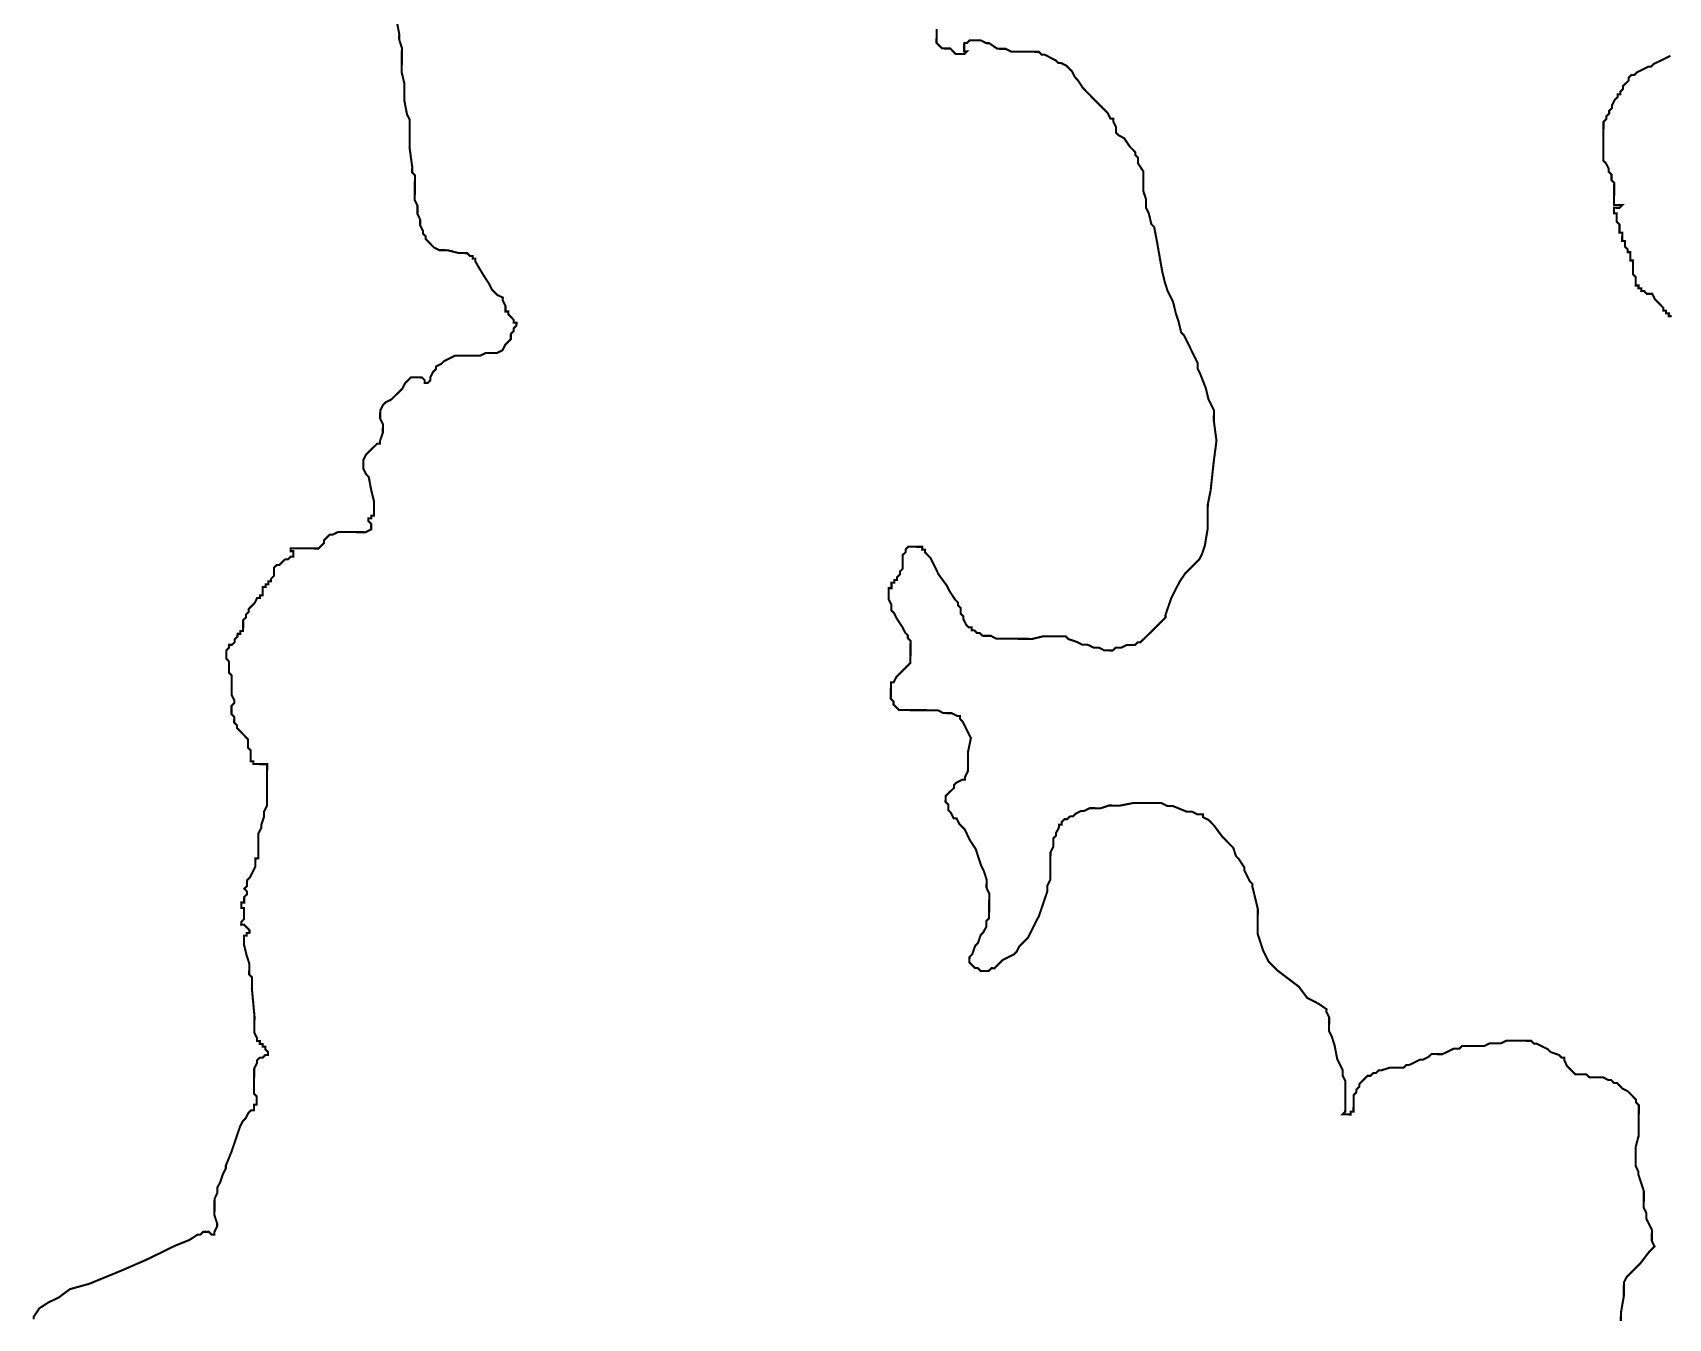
# Model space of a CAD drawing. Header units: metres. Extents: x 290190 to 339802, y 1811045 to 1991312.
# Drawn here: x 317851 to 320228, y 1875296 to 1877166 of the extents above; entities that cross this region are included whole.
import ezdxf

# ---------------------------------------------------------------- set-up
doc = ezdxf.new("R2010")
doc.units = ezdxf.units.M
doc.header["$MEASUREMENT"] = 0
doc.layers.add('HAZARDS LINE', color=1, linetype='Continuous')

msp = doc.modelspace()

# ---------------------------------------------------------------- linework, layer by layer
at = {"layer": 'HAZARDS LINE', "lineweight": 18}
for points in [[(317852.4, 1875294.6, 3.02, 3.02, 0), (317852.5, 1875298.6, 3.02, 3.02, 0), (317860.6, 1875310.7, 3.02, 3.02, 0), (317872.7, 1875318.6, 3.02, 3.02, 0), (317888.9, 1875326.6, 3.02, 3.02, 0), (317905.1, 1875338.6, 3.02, 3.02, 0), (317933.3, 1875346.4, 3.02, 3.02, 0), (317981.7, 1875366.3, 3.02, 3.02, 0), (318018.1, 1875382.2, 3.02, 3.02, 0), (318034.2, 1875390.1, 3.02, 3.02, 0), (318058.5, 1875402, 3.02, 3.02, 0), (318078.6, 1875410, 3.02, 3.02, 0), (318090.8, 1875417.9, 3.02, 3.02, 0), (318094.8, 1875417.9, 3.02, 3.02, 0), (318098.9, 1875421.9, 3.02, 3.02, 0), (318102.9, 1875421.9, 3.02, 3.02, 0), (318106.9, 1875421.9, 3.02, 3.02, 0), (318110.9, 1875417.8, 3.02, 3.02, 0), (318114.9, 1875417.8, 3.02, 3.02, 0), (318115, 1875421.8, 3.02, 3.02, 0), (318119, 1875429.8, 3.02, 3.02, 0), (318119.1, 1875433.9, 3.02, 3.02, 0), (318115.1, 1875446, 3.02, 3.02, 0), (318115.1, 1875450, 3.02, 3.02, 0), (318115.2, 1875454, 3.02, 3.02, 0), (318115.2, 1875458, 3.02, 3.02, 0), (318115.2, 1875462.1, 3.02, 3.02, 0), (318115.2, 1875466.1, 3.02, 3.02, 0), (318115.3, 1875470.1, 3.02, 3.02, 0), (318119.3, 1875478.2, 3.02, 3.02, 0), (318119.4, 1875486.2, 3.02, 3.02, 0), (318123.5, 1875494.2, 3.02, 3.02, 0), (318127.6, 1875506.3, 3.02, 3.02, 0), (318131.7, 1875514.3, 3.02, 3.02, 0), (318131.7, 1875518.3, 3.02, 3.02, 0), (318139.9, 1875538.4, 3.02, 3.02, 0), (318152.2, 1875574.6, 3.02, 3.02, 0), (318156.2, 1875582.6, 3.02, 3.02, 0), (318160.3, 1875586.6, 3.02, 3.02, 0), (318164.4, 1875594.7, 3.02, 3.02, 0), (318168.4, 1875598.7, 3.02, 3.02, 0), (318172.4, 1875598.6, 3.02, 3.02, 0), (318172.5, 1875602.7, 3.02, 3.02, 0), (318172.5, 1875606.7, 3.02, 3.02, 0), (318176.5, 1875606.7, 3.02, 3.02, 0), (318176.6, 1875610.7, 3.02, 3.02, 0), (318176.6, 1875614.7, 3.02, 3.02, 0), (318176.6, 1875618.7, 3.02, 3.02, 0), (318172.6, 1875622.8, 3.02, 3.02, 0), (318172.6, 1875626.8, 3.02, 3.02, 0), (318172.7, 1875630.8, 3.02, 3.02, 0), (318172.7, 1875638.9, 3.02, 3.02, 0), (318172.8, 1875646.9, 3.02, 3.02, 0), (318172.8, 1875659, 3.02, 3.02, 0), (318176.9, 1875667.1, 3.02, 3.02, 0), (318176.9, 1875671.1, 3.02, 3.02, 0), (318181, 1875675.1, 3.02, 3.02, 0), (318185, 1875675.1, 3.02, 3.02, 0), (318189.1, 1875679.1, 3.02, 3.02, 0), (318193.1, 1875679, 3.02, 3.02, 0), (318193.1, 1875683.1, 3.02, 3.02, 0), (318189.1, 1875687.1, 3.02, 3.02, 0), (318189.1, 1875691.1, 3.02, 3.02, 0), (318185.1, 1875691.2, 3.02, 3.02, 0), (318185.1, 1875695.2, 3.02, 3.02, 0), (318181.1, 1875695.2, 3.02, 3.02, 0), (318181.1, 1875699.2, 3.02, 3.02, 0), (318177.1, 1875699.3, 3.02, 3.02, 0), (318177.1, 1875703.3, 3.02, 3.02, 0), (318173.2, 1875711.4, 3.02, 3.02, 0), (318173.2, 1875723.5, 3.02, 3.02, 0), (318173.3, 1875731.5, 3.02, 3.02, 0), (318173.3, 1875735.5, 3.02, 3.02, 0), (318169.5, 1875775.8, 3.02, 3.02, 0), (318169.6, 1875783.9, 3.02, 3.02, 0), (318169.6, 1875791.9, 3.02, 3.02, 0), (318165.6, 1875796, 3.02, 3.02, 0), (318165.7, 1875812.1, 3.02, 3.02, 0), (318161.8, 1875824.2, 3.02, 3.02, 0), (318157.9, 1875840.3, 3.02, 3.02, 0), (318157.9, 1875844.4, 3.02, 3.02, 0), (318157.9, 1875848.4, 3.02, 3.02, 0), (318158, 1875852.4, 3.02, 3.02, 0), (318162, 1875852.4, 3.02, 3.02, 0), (318162, 1875856.4, 3.02, 3.02, 0), (318166, 1875856.4, 3.02, 3.02, 0), (318166.1, 1875860.4, 3.02, 3.02, 0), (318162.1, 1875864.5, 3.02, 3.02, 0), (318158.1, 1875868.5, 3.02, 3.02, 0), (318154, 1875868.6, 3.02, 3.02, 0), (318154.1, 1875872.6, 3.02, 3.02, 0), (318158.1, 1875876.6, 3.02, 3.02, 0), (318158.1, 1875880.6, 3.02, 3.02, 0), (318158.2, 1875884.6, 3.02, 3.02, 0), (318158.2, 1875888.7, 3.02, 3.02, 0), (318158.2, 1875892.7, 3.02, 3.02, 0), (318154.2, 1875892.7, 3.02, 3.02, 0), (318154.2, 1875896.7, 3.02, 3.02, 0), (318154.2, 1875900.8, 3.02, 3.02, 0), (318158.3, 1875900.7, 3.02, 3.02, 0), (318158.3, 1875908.8, 3.02, 3.02, 0), (318162.4, 1875912.8, 3.02, 3.02, 0), (318162.4, 1875916.8, 3.02, 3.02, 0), (318158.4, 1875920.9, 3.02, 3.02, 0), (318162.4, 1875924.9, 3.02, 3.02, 0), (318162.5, 1875928.9, 3.02, 3.02, 0), (318162.5, 1875932.9, 3.02, 3.02, 0), (318166.5, 1875936.9, 3.02, 3.02, 0), (318170.6, 1875945, 3.02, 3.02, 0), (318174.7, 1875953, 3.02, 3.02, 0), (318174.7, 1875957, 3.02, 3.02, 0), (318174.7, 1875961, 3.02, 3.02, 0), (318174.8, 1875965.1, 3.02, 3.02, 0), (318178.8, 1875965, 3.02, 3.02, 0), (318178.8, 1875969.1, 3.02, 3.02, 0), (318178.8, 1875973.1, 3.02, 3.02, 0), (318178.9, 1875977.1, 3.02, 3.02, 0), (318178.9, 1875981.1, 3.02, 3.02, 0), (318178.9, 1875985.2, 3.02, 3.02, 0), (318179, 1876001.3, 3.02, 3.02, 0), (318183.1, 1876009.3, 3.02, 3.02, 0), (318183.1, 1876013.3, 3.02, 3.02, 0), (318187.2, 1876025.4, 3.02, 3.02, 0), (318187.3, 1876033.4, 3.02, 3.02, 0), (318191.4, 1876041.5, 3.02, 3.02, 0), (318191.5, 1876069.7, 3.02, 3.02, 0), (318191.6, 1876077.7, 3.02, 3.02, 0), (318191.6, 1876085.8, 3.02, 3.02, 0), (318191.7, 1876093.8, 3.02, 3.02, 0), (318191.7, 1876097.8, 3.02, 3.02, 0), (318191.7, 1876101.9, 3.02, 3.02, 0), (318187.7, 1876101.9, 3.02, 3.02, 0), (318183.7, 1876101.9, 3.02, 3.02, 0), (318179.7, 1876102, 3.02, 3.02, 0), (318175.6, 1876102, 3.02, 3.02, 0), (318171.6, 1876102, 3.02, 3.02, 0), (318171.6, 1876106, 3.02, 3.02, 0), (318167.6, 1876106.1, 3.02, 3.02, 0), (318167.6, 1876110.1, 3.02, 3.02, 0), (318167.7, 1876114.1, 3.02, 3.02, 0), (318167.7, 1876118.1, 3.02, 3.02, 0), (318167.7, 1876122.2, 3.02, 3.02, 0), (318163.7, 1876126.2, 3.02, 3.02, 0), (318163.8, 1876134.3, 3.02, 3.02, 0), (318163.8, 1876138.3, 3.02, 3.02, 0), (318159.8, 1876142.3, 3.02, 3.02, 0), (318155.8, 1876146.4, 3.02, 3.02, 0), (318151.8, 1876150.5, 3.02, 3.02, 0), (318147.8, 1876154.5, 3.02, 3.02, 0), (318147.8, 1876158.5, 3.02, 3.02, 0), (318143.8, 1876162.6, 3.02, 3.02, 0), (318143.8, 1876166.6, 3.02, 3.02, 0), (318143.9, 1876170.6, 3.02, 3.02, 0), (318139.9, 1876174.7, 3.02, 3.02, 0), (318139.9, 1876178.7, 3.02, 3.02, 0), (318139.9, 1876182.7, 3.02, 3.02, 0), (318139.9, 1876186.8, 3.02, 3.02, 0), (318144, 1876190.8, 3.02, 3.02, 0), (318144, 1876194.8, 3.02, 3.02, 0), (318140, 1876202.9, 3.02, 3.02, 0), (318140.1, 1876206.9, 3.02, 3.02, 0), (318140.1, 1876210.9, 3.02, 3.02, 0), (318140.1, 1876215, 3.02, 3.02, 0), (318140.2, 1876223, 3.02, 3.02, 0), (318140.2, 1876227, 3.02, 3.02, 0), (318140.2, 1876231.1, 3.02, 3.02, 0), (318136.2, 1876235.1, 3.02, 3.02, 0), (318136.2, 1876239.1, 3.02, 3.02, 0), (318136.3, 1876243.2, 3.02, 3.02, 0), (318136.3, 1876247.2, 3.02, 3.02, 0), (318136.3, 1876251.2, 3.02, 3.02, 0), (318132.3, 1876255.3, 3.02, 3.02, 0), (318132.3, 1876259.3, 3.02, 3.02, 0), (318132.4, 1876263.3, 3.02, 3.02, 0), (318132.4, 1876267.4, 3.02, 3.02, 0), (318136.4, 1876271.4, 3.02, 3.02, 0), (318136.5, 1876275.4, 3.02, 3.02, 0), (318140.5, 1876275.4, 3.02, 3.02, 0), (318144.6, 1876279.4, 3.02, 3.02, 0), (318144.6, 1876283.4, 3.02, 3.02, 0), (318148.6, 1876287.4, 3.02, 3.02, 0), (318148.7, 1876291.4, 3.02, 3.02, 0), (318152.7, 1876291.4, 3.02, 3.02, 0), (318152.7, 1876295.4, 3.02, 3.02, 0), (318156.7, 1876295.4, 3.02, 3.02, 0), (318156.8, 1876299.4, 3.02, 3.02, 0), (318156.8, 1876303.4, 3.02, 3.02, 0), (318156.8, 1876307.5, 3.02, 3.02, 0), (318156.8, 1876311.5, 3.02, 3.02, 0), (318160.9, 1876315.5, 3.02, 3.02, 0), (318160.9, 1876319.5, 3.02, 3.02, 0), (318165, 1876323.5, 3.02, 3.02, 0), (318165, 1876327.6, 3.02, 3.02, 0), (318169, 1876331.6, 3.02, 3.02, 0), (318173.1, 1876335.6, 3.02, 3.02, 0), (318177.2, 1876343.6, 3.02, 3.02, 0), (318181.2, 1876343.6, 3.02, 3.02, 0), (318181.2, 1876347.6, 3.02, 3.02, 0), (318185.2, 1876347.6, 3.02, 3.02, 0), (318185.3, 1876351.6, 3.02, 3.02, 0), (318185.3, 1876355.6, 3.02, 3.02, 0), (318185.3, 1876359.6, 3.02, 3.02, 0), (318189.4, 1876359.6, 3.02, 3.02, 0), (318189.4, 1876363.6, 3.02, 3.02, 0), (318193.4, 1876363.6, 3.02, 3.02, 0), (318193.4, 1876367.6, 3.02, 3.02, 0), (318197.5, 1876367.6, 3.02, 3.02, 0), (318197.5, 1876371.6, 3.02, 3.02, 0), (318201.5, 1876375.6, 3.02, 3.02, 0), (318201.6, 1876379.7, 3.02, 3.02, 0), (318201.6, 1876383.7, 3.02, 3.02, 0), (318201.6, 1876387.7, 3.02, 3.02, 0), (318205.7, 1876391.7, 3.02, 3.02, 0), (318209.7, 1876391.7, 3.02, 3.02, 0), (318213.7, 1876395.7, 3.02, 3.02, 0), (318217.8, 1876399.7, 3.02, 3.02, 0), (318221.8, 1876399.7, 3.02, 3.02, 0), (318225.9, 1876403.7, 3.02, 3.02, 0), (318229.9, 1876403.7, 3.02, 3.02, 0), (318229.9, 1876407.7, 3.02, 3.02, 0), (318229.9, 1876411.7, 3.02, 3.02, 0), (318225.9, 1876411.7, 3.02, 3.02, 0), (318225.9, 1876415.8, 3.02, 3.02, 0), (318230, 1876415.7, 3.02, 3.02, 0), (318234, 1876415.7, 3.02, 3.02, 0), (318246.1, 1876415.6, 3.02, 3.02, 0), (318258.2, 1876415.6, 3.02, 3.02, 0), (318266.2, 1876415.5, 3.02, 3.02, 0), (318270.3, 1876419.5, 3.02, 3.02, 0), (318274.3, 1876423.5, 3.02, 3.02, 0), (318274.3, 1876427.5, 3.02, 3.02, 0), (318278.4, 1876431.5, 3.02, 3.02, 0), (318282.4, 1876435.5, 3.02, 3.02, 0), (318286.5, 1876435.5, 3.02, 3.02, 0), (318294.5, 1876439.5, 3.02, 3.02, 0), (318310.6, 1876439.4, 3.02, 3.02, 0), (318326.8, 1876439.3, 3.02, 3.02, 0), (318334.8, 1876439.2, 3.02, 3.02, 0), (318342.9, 1876443.2, 3.02, 3.02, 0), (318342.9, 1876447.2, 3.02, 3.02, 0), (318342.9, 1876451.3, 3.02, 3.02, 0), (318338.9, 1876455.3, 3.02, 3.02, 0), (318339, 1876459.3, 3.02, 3.02, 0), (318343, 1876459.3, 3.02, 3.02, 0), (318343, 1876463.3, 3.02, 3.02, 0), (318347, 1876463.3, 3.02, 3.02, 0), (318347.1, 1876467.3, 3.02, 3.02, 0), (318347.1, 1876471.4, 3.02, 3.02, 0), (318347.2, 1876483.5, 3.02, 3.02, 0), (318343.2, 1876499.6, 3.02, 3.02, 0), (318339.3, 1876519.7, 3.02, 3.02, 0), (318335.3, 1876523.8, 3.02, 3.02, 0), (318331.4, 1876531.9, 3.02, 3.02, 0), (318331.4, 1876535.9, 3.02, 3.02, 0), (318331.4, 1876544, 3.02, 3.02, 0), (318335.5, 1876552, 3.02, 3.02, 0), (318343.6, 1876560, 3.02, 3.02, 0), (318351.7, 1876568, 3.02, 3.02, 0), (318355.7, 1876568, 3.02, 3.02, 0), (318355.8, 1876572, 3.02, 3.02, 0), (318359.9, 1876584, 3.02, 3.02, 0), (318359.9, 1876588.1, 3.02, 3.02, 0), (318360, 1876596.1, 3.02, 3.02, 0), (318356, 1876604.2, 3.02, 3.02, 0), (318356, 1876608.2, 3.02, 3.02, 0), (318356.1, 1876616.3, 3.02, 3.02, 0), (318360.1, 1876624.3, 3.02, 3.02, 0), (318364.2, 1876628.3, 3.02, 3.02, 0), (318372.3, 1876632.3, 3.02, 3.02, 0), (318380.4, 1876640.3, 3.02, 3.02, 0), (318388.5, 1876648.3, 3.02, 3.02, 0), (318392.5, 1876656.3, 3.02, 3.02, 0), (318396.6, 1876660.3, 3.02, 3.02, 0), (318400.7, 1876664.3, 3.02, 3.02, 0), (318408.7, 1876664.3, 3.02, 3.02, 0), (318416.8, 1876664.2, 3.02, 3.02, 0), (318420.8, 1876660.2, 3.02, 3.02, 0), (318420.7, 1876656.1, 3.02, 3.02, 0), (318424.8, 1876656.1, 3.02, 3.02, 0), (318428.8, 1876660.1, 3.02, 3.02, 0), (318428.8, 1876664.1, 3.02, 3.02, 0), (318432.9, 1876672.2, 3.02, 3.02, 0), (318437, 1876676.2, 3.02, 3.02, 0), (318437, 1876680.2, 3.02, 3.02, 0), (318445.1, 1876684.2, 3.02, 3.02, 0), (318449.1, 1876688.2, 3.02, 3.02, 0), (318457.2, 1876692.2, 3.02, 3.02, 0), (318465.3, 1876696.1, 3.02, 3.02, 0), (318477.4, 1876696.1, 3.02, 3.02, 0), (318485.4, 1876696, 3.02, 3.02, 0), (318489.4, 1876696, 3.02, 3.02, 0), (318493.5, 1876696, 3.02, 3.02, 0), (318497.5, 1876695.9, 3.02, 3.02, 0), (318501.5, 1876695.9, 3.02, 3.02, 0), (318509.6, 1876699.9, 3.02, 3.02, 0), (318513.6, 1876699.9, 3.02, 3.02, 0), (318521.7, 1876699.8, 3.02, 3.02, 0), (318525.7, 1876699.8, 3.02, 3.02, 0), (318533.8, 1876703.8, 3.02, 3.02, 0), (318537.8, 1876711.8, 3.02, 3.02, 0), (318545.9, 1876719.8, 3.02, 3.02, 0), (318546, 1876727.8, 3.02, 3.02, 0), (318550.1, 1876731.8, 3.02, 3.02, 0), (318550.1, 1876735.9, 3.02, 3.02, 0), (318554.1, 1876739.9, 3.02, 3.02, 0), (318554.2, 1876743.9, 3.02, 3.02, 0), (318550.1, 1876743.9, 3.02, 3.02, 0), (318550.2, 1876747.9, 3.02, 3.02, 0), (318546.2, 1876752, 3.02, 3.02, 0), (318542.2, 1876756.1, 3.02, 3.02, 0), (318542.2, 1876760.1, 3.02, 3.02, 0), (318538.2, 1876760.1, 3.02, 3.02, 0), (318538.2, 1876768.2, 3.02, 3.02, 0), (318534.2, 1876776.2, 3.02, 3.02, 0), (318534.3, 1876780.3, 3.02, 3.02, 0), (318526.2, 1876784.3, 3.02, 3.02, 0), (318518.2, 1876792.4, 3.02, 3.02, 0), (318514.3, 1876800.5, 3.02, 3.02, 0), (318506.3, 1876812.7, 3.02, 3.02, 0), (318494.3, 1876832.9, 3.02, 3.02, 0), (318494.3, 1876836.9, 3.02, 3.02, 0), (318490.3, 1876836.9, 3.02, 3.02, 0), (318490.3, 1876840.9, 3.02, 3.02, 0), (318486.3, 1876841, 3.02, 3.02, 0), (318482.3, 1876845, 3.02, 3.02, 0), (318470.2, 1876845.1, 3.02, 3.02, 0), (318454.2, 1876849.2, 3.02, 3.02, 0), (318450.1, 1876849.3, 3.02, 3.02, 0), (318446.1, 1876849.3, 3.02, 3.02, 0), (318442.1, 1876849.3, 3.02, 3.02, 0), (318434.1, 1876853.4, 3.02, 3.02, 0), (318430.1, 1876857.4, 3.02, 3.02, 0), (318426.1, 1876861.5, 3.02, 3.02, 0), (318422.1, 1876865.5, 3.02, 3.02, 0), (318422.1, 1876869.6, 3.02, 3.02, 0), (318418.1, 1876873.6, 3.02, 3.02, 0), (318418.1, 1876877.6, 3.02, 3.02, 0), (318414.1, 1876885.7, 3.02, 3.02, 0), (318414.2, 1876893.8, 3.02, 3.02, 0), (318410.2, 1876901.9, 3.02, 3.02, 0), (318410.3, 1876909.9, 3.02, 3.02, 0), (318410.3, 1876913.9, 3.02, 3.02, 0), (318406.3, 1876922, 3.02, 3.02, 0), (318406.5, 1876958.3, 3.02, 3.02, 0), (318402.5, 1876962.3, 3.02, 3.02, 0), (318402.6, 1876970.4, 3.02, 3.02, 0), (318398.7, 1876998.6, 3.02, 3.02, 0), (318398.8, 1877006.6, 3.02, 3.02, 0), (318398.8, 1877014.7, 3.02, 3.02, 0), (318398.9, 1877018.7, 3.02, 3.02, 0), (318398.9, 1877030.8, 3.02, 3.02, 0), (318399, 1877034.8, 3.02, 3.02, 0), (318399, 1877038.8, 3.02, 3.02, 0), (318395, 1877046.9, 3.02, 3.02, 0), (318391.1, 1877067.1, 3.02, 3.02, 0), (318391.2, 1877075.1, 3.02, 3.02, 0), (318391.3, 1877091.2, 3.02, 3.02, 0), (318387.4, 1877107.4, 3.02, 3.02, 0), (318387.4, 1877111.4, 3.02, 3.02, 0), (318387.5, 1877127.5, 3.02, 3.02, 0), (318387.5, 1877135.6, 3.02, 3.02, 0), (318387.6, 1877143.6, 3.02, 3.02, 0), (318383.6, 1877155.7, 3.02, 3.02, 0), (318383.7, 1877163.8, 3.02, 3.02, 0), (318379.8, 1877183.9, 3.02, 3.02, 0)], [(319164.8, 1877170.9, 3.02, 3.02, 0), (319164.8, 1877166.9, 3.02, 3.02, 0), (319164.8, 1877162.9, 3.02, 3.02, 0), (319164.8, 1877158.8, 3.02, 3.02, 0), (319164.7, 1877154.8, 3.02, 3.02, 0), (319164.7, 1877150.8, 3.02, 3.02, 0), (319168.7, 1877146.7, 3.02, 3.02, 0), (319172.7, 1877142.7, 3.02, 3.02, 0), (319176.7, 1877142.6, 3.02, 3.02, 0), (319180.8, 1877142.6, 3.02, 3.02, 0), (319184.8, 1877142.6, 3.02, 3.02, 0), (319188.8, 1877138.5, 3.02, 3.02, 0), (319192.8, 1877134.5, 3.02, 3.02, 0), (319196.8, 1877134.5, 3.02, 3.02, 0), (319200.8, 1877134.4, 3.02, 3.02, 0), (319204.9, 1877134.4, 3.02, 3.02, 0), (319208.9, 1877138.4, 3.02, 3.02, 0), (319204.9, 1877138.4, 3.02, 3.02, 0), (319204.9, 1877142.5, 3.02, 3.02, 0), (319204.9, 1877146.5, 3.02, 3.02, 0), (319205, 1877150.5, 3.02, 3.02, 0), (319209, 1877150.5, 3.02, 3.02, 0), (319213, 1877154.5, 3.02, 3.02, 0), (319217.1, 1877154.5, 3.02, 3.02, 0), (319221.1, 1877154.4, 3.02, 3.02, 0), (319225.1, 1877154.4, 3.02, 3.02, 0), (319229.2, 1877154.4, 3.02, 3.02, 0), (319237.2, 1877150.3, 3.02, 3.02, 0), (319241.2, 1877150.3, 3.02, 3.02, 0), (319253.2, 1877142.2, 3.02, 3.02, 0), (319257.3, 1877142.1, 3.02, 3.02, 0), (319261.3, 1877142.1, 3.02, 3.02, 0), (319265.3, 1877142.1, 3.02, 3.02, 0), (319273.3, 1877138, 3.02, 3.02, 0), (319281.4, 1877138, 3.02, 3.02, 0), (319285.4, 1877137.9, 3.02, 3.02, 0), (319297.5, 1877137.9, 3.02, 3.02, 0), (319301.5, 1877137.8, 3.02, 3.02, 0), (319305.5, 1877137.8, 3.02, 3.02, 0), (319313.6, 1877137.7, 3.02, 3.02, 0), (319317.6, 1877133.7, 3.02, 3.02, 0), (319321.6, 1877133.7, 3.02, 3.02, 0), (319329.7, 1877129.6, 3.02, 3.02, 0), (319337.7, 1877125.5, 3.02, 3.02, 0), (319341.7, 1877121.5, 3.02, 3.02, 0), (319345.7, 1877121.4, 3.02, 3.02, 0), (319353.7, 1877117.4, 3.02, 3.02, 0), (319361.7, 1877109.3, 3.02, 3.02, 0), (319365.7, 1877101.2, 3.02, 3.02, 0), (319369.7, 1877097.1, 3.02, 3.02, 0), (319377.7, 1877085, 3.02, 3.02, 0), (319381.7, 1877080.9, 3.02, 3.02, 0), (319389.7, 1877072.8, 3.02, 3.02, 0), (319401.7, 1877060.7, 3.02, 3.02, 0), (319409.7, 1877052.6, 3.02, 3.02, 0), (319413.7, 1877048.5, 3.02, 3.02, 0), (319417.7, 1877040.4, 3.02, 3.02, 0), (319421.7, 1877040.4, 3.02, 3.02, 0), (319421.7, 1877036.4, 3.02, 3.02, 0), (319425.6, 1877028.3, 3.02, 3.02, 0), (319425.6, 1877024.3, 3.02, 3.02, 0), (319425.6, 1877020.3, 3.02, 3.02, 0), (319429.6, 1877016.2, 3.02, 3.02, 0), (319437.6, 1877012.1, 3.02, 3.02, 0), (319445.6, 1877000, 3.02, 3.02, 0), (319453.6, 1876991.9, 3.02, 3.02, 0), (319453.6, 1876987.9, 3.02, 3.02, 0), (319457.6, 1876983.8, 3.02, 3.02, 0), (319457.5, 1876975.8, 3.02, 3.02, 0), (319465.5, 1876963.6, 3.02, 3.02, 0), (319465.5, 1876959.6, 3.02, 3.02, 0), (319465.4, 1876955.6, 3.02, 3.02, 0), (319465.4, 1876947.5, 3.02, 3.02, 0), (319465.3, 1876935.4, 3.02, 3.02, 0), (319469.3, 1876923.3, 3.02, 3.02, 0), (319469.2, 1876915.3, 3.02, 3.02, 0), (319469.2, 1876911.3, 3.02, 3.02, 0), (319473.2, 1876903.2, 3.02, 3.02, 0), (319477.1, 1876887, 3.02, 3.02, 0), (319481.1, 1876883, 3.02, 3.02, 0), (319485, 1876862.8, 3.02, 3.02, 0), (319492.8, 1876818.5, 3.02, 3.02, 0), (319496.7, 1876802.4, 3.02, 3.02, 0), (319500.6, 1876790.2, 3.02, 3.02, 0), (319508.6, 1876774.1, 3.02, 3.02, 0), (319512.5, 1876758, 3.02, 3.02, 0), (319516.5, 1876745.8, 3.02, 3.02, 0), (319520.4, 1876729.7, 3.02, 3.02, 0), (319524.4, 1876725.7, 3.02, 3.02, 0), (319528.4, 1876717.6, 3.02, 3.02, 0), (319544.3, 1876685.3, 3.02, 3.02, 0), (319544.2, 1876677.2, 3.02, 3.02, 0), (319548.2, 1876669.1, 3.02, 3.02, 0), (319556.1, 1876648.9, 3.02, 3.02, 0), (319560, 1876632.8, 3.02, 3.02, 0), (319564, 1876624.7, 3.02, 3.02, 0), (319568, 1876616.7, 3.02, 3.02, 0), (319567.9, 1876608.6, 3.02, 3.02, 0), (319567.9, 1876604.6, 3.02, 3.02, 0), (319567.9, 1876600.6, 3.02, 3.02, 0), (319571.7, 1876572.3, 3.02, 3.02, 0), (319567.5, 1876540.1, 3.02, 3.02, 0), (319563.2, 1876499.9, 3.02, 3.02, 0), (319559.1, 1876479.8, 3.02, 3.02, 0), (319558.8, 1876443.6, 3.02, 3.02, 0), (319554.7, 1876419.4, 3.02, 3.02, 0), (319550.6, 1876407.4, 3.02, 3.02, 0), (319546.5, 1876399.3, 3.02, 3.02, 0), (319542.4, 1876395.3, 3.02, 3.02, 0), (319534.3, 1876387.3, 3.02, 3.02, 0), (319526.2, 1876379.3, 3.02, 3.02, 0), (319518.1, 1876367.3, 3.02, 3.02, 0), (319505.9, 1876343.2, 3.02, 3.02, 0), (319497.6, 1876319.1, 3.02, 3.02, 0), (319497.6, 1876315.1, 3.02, 3.02, 0), (319489.5, 1876307.1, 3.02, 3.02, 0), (319485.5, 1876303.1, 3.02, 3.02, 0), (319481.4, 1876299.1, 3.02, 3.02, 0), (319477.4, 1876295.1, 3.02, 3.02, 0), (319473.3, 1876291.1, 3.02, 3.02, 0), (319469.3, 1876287.1, 3.02, 3.02, 0), (319465.2, 1876283.1, 3.02, 3.02, 0), (319461.2, 1876279.1, 3.02, 3.02, 0), (319457.1, 1876279.1, 3.02, 3.02, 0), (319453.1, 1876275.1, 3.02, 3.02, 0), (319441, 1876275.2, 3.02, 3.02, 0), (319432.9, 1876271.2, 3.02, 3.02, 0), (319424.9, 1876271.2, 3.02, 3.02, 0), (319420.8, 1876267.2, 3.02, 3.02, 0), (319412.8, 1876267.3, 3.02, 3.02, 0), (319408.7, 1876267.3, 3.02, 3.02, 0), (319400.7, 1876271.4, 3.02, 3.02, 0), (319396.7, 1876271.4, 3.02, 3.02, 0), (319392.7, 1876271.5, 3.02, 3.02, 0), (319384.6, 1876275.5, 3.02, 3.02, 0), (319376.6, 1876275.6, 3.02, 3.02, 0), (319368.6, 1876279.7, 3.02, 3.02, 0), (319356.5, 1876283.8, 3.02, 3.02, 0), (319352.5, 1876287.8, 3.02, 3.02, 0), (319348.5, 1876287.8, 3.02, 3.02, 0), (319344.5, 1876287.9, 3.02, 3.02, 0), (319340.4, 1876287.9, 3.02, 3.02, 0), (319336.4, 1876287.9, 3.02, 3.02, 0), (319332.4, 1876287.9, 3.02, 3.02, 0), (319320.3, 1876288, 3.02, 3.02, 0), (319304.2, 1876284.1, 3.02, 3.02, 0), (319300.1, 1876284.1, 3.02, 3.02, 0), (319292.1, 1876284.2, 3.02, 3.02, 0), (319288.1, 1876284.2, 3.02, 3.02, 0), (319272, 1876284.3, 3.02, 3.02, 0), (319259.9, 1876284.4, 3.02, 3.02, 0), (319251.8, 1876284.4, 3.02, 3.02, 0), (319243.8, 1876288.5, 3.02, 3.02, 0), (319231.7, 1876288.6, 3.02, 3.02, 0), (319227.7, 1876292.6, 3.02, 3.02, 0), (319223.7, 1876292.7, 3.02, 3.02, 0), (319219.7, 1876296.7, 3.02, 3.02, 0), (319215.7, 1876296.7, 3.02, 3.02, 0), (319215.7, 1876300.8, 3.02, 3.02, 0), (319211.7, 1876300.8, 3.02, 3.02, 0), (319207.7, 1876304.8, 3.02, 3.02, 0), (319203.7, 1876312.9, 3.02, 3.02, 0), (319203.7, 1876316.9, 3.02, 3.02, 0), (319199.7, 1876321, 3.02, 3.02, 0), (319199.8, 1876329.1, 3.02, 3.02, 0), (319195.8, 1876333.1, 3.02, 3.02, 0), (319195.8, 1876337.1, 3.02, 3.02, 0), (319191.8, 1876341.2, 3.02, 3.02, 0), (319183.8, 1876353.3, 3.02, 3.02, 0), (319179.8, 1876361.4, 3.02, 3.02, 0), (319167.9, 1876377.6, 3.02, 3.02, 0), (319163.9, 1876385.7, 3.02, 3.02, 0), (319159.9, 1876393.7, 3.02, 3.02, 0), (319155.9, 1876401.8, 3.02, 3.02, 0), (319147.9, 1876409.9, 3.02, 3.02, 0), (319148, 1876413.9, 3.02, 3.02, 0), (319143.9, 1876414, 3.02, 3.02, 0), (319144, 1876418, 3.02, 3.02, 0), (319139.9, 1876418, 3.02, 3.02, 0), (319135.9, 1876418, 3.02, 3.02, 0), (319131.9, 1876418.1, 3.02, 3.02, 0), (319127.9, 1876418.1, 3.02, 3.02, 0), (319123.8, 1876418.1, 3.02, 3.02, 0), (319119.8, 1876414.1, 3.02, 3.02, 0), (319119.8, 1876410.1, 3.02, 3.02, 0), (319115.7, 1876406.1, 3.02, 3.02, 0), (319115.7, 1876402.1, 3.02, 3.02, 0), (319115.6, 1876390, 3.02, 3.02, 0), (319115.6, 1876386, 3.02, 3.02, 0), (319111.5, 1876382, 3.02, 3.02, 0), (319111.5, 1876377.9, 3.02, 3.02, 0), (319107.4, 1876373.9, 3.02, 3.02, 0), (319107.4, 1876369.9, 3.02, 3.02, 0), (319103.4, 1876369.9, 3.02, 3.02, 0), (319103.4, 1876365.9, 3.02, 3.02, 0), (319099.3, 1876365.9, 3.02, 3.02, 0), (319099.3, 1876361.9, 3.02, 3.02, 0), (319099.3, 1876357.9, 3.02, 3.02, 0), (319095.3, 1876357.9, 3.02, 3.02, 0), (319095.2, 1876353.9, 3.02, 3.02, 0), (319095.2, 1876349.8, 3.02, 3.02, 0), (319095.2, 1876345.8, 3.02, 3.02, 0), (319095.2, 1876341.8, 3.02, 3.02, 0), (319099.1, 1876333.7, 3.02, 3.02, 0), (319099.1, 1876329.7, 3.02, 3.02, 0), (319099.1, 1876325.7, 3.02, 3.02, 0), (319103.1, 1876321.6, 3.02, 3.02, 0), (319107.1, 1876313.5, 3.02, 3.02, 0), (319115, 1876301.4, 3.02, 3.02, 0), (319119, 1876293.3, 3.02, 3.02, 0), (319123, 1876289.3, 3.02, 3.02, 0), (319123, 1876285.2, 3.02, 3.02, 0), (319127, 1876281.2, 3.02, 3.02, 0), (319126.9, 1876269.1, 3.02, 3.02, 0), (319126.9, 1876265.1, 3.02, 3.02, 0), (319126.9, 1876261.1, 3.02, 3.02, 0), (319126.8, 1876257, 3.02, 3.02, 0), (319126.8, 1876253, 3.02, 3.02, 0), (319126.8, 1876249, 3.02, 3.02, 0), (319122.7, 1876245, 3.02, 3.02, 0), (319118.7, 1876241, 3.02, 3.02, 0), (319110.6, 1876233, 3.02, 3.02, 0), (319106.5, 1876229, 3.02, 3.02, 0), (319102.4, 1876220.9, 3.02, 3.02, 0), (319098.4, 1876221, 3.02, 3.02, 0), (319098.4, 1876216.9, 3.02, 3.02, 0), (319098.4, 1876212.9, 3.02, 3.02, 0), (319098.3, 1876208.9, 3.02, 3.02, 0), (319098.3, 1876200.8, 3.02, 3.02, 0), (319098.3, 1876196.8, 3.02, 3.02, 0), (319102.3, 1876192.8, 3.02, 3.02, 0), (319102.2, 1876188.7, 3.02, 3.02, 0), (319106.2, 1876184.7, 3.02, 3.02, 0), (319110.2, 1876180.6, 3.02, 3.02, 0), (319114.3, 1876180.6, 3.02, 3.02, 0), (319118.3, 1876180.6, 3.02, 3.02, 0), (319126.3, 1876180.5, 3.02, 3.02, 0), (319138.4, 1876180.4, 3.02, 3.02, 0), (319150.5, 1876180.4, 3.02, 3.02, 0), (319158.6, 1876180.3, 3.02, 3.02, 0), (319166.6, 1876180.3, 3.02, 3.02, 0), (319174.6, 1876176.2, 3.02, 3.02, 0), (319182.7, 1876176.1, 3.02, 3.02, 0), (319186.7, 1876176.1, 3.02, 3.02, 0), (319194.7, 1876172, 3.02, 3.02, 0), (319198.8, 1876172, 3.02, 3.02, 0), (319198.7, 1876168, 3.02, 3.02, 0), (319202.7, 1876163.9, 3.02, 3.02, 0), (319206.7, 1876155.8, 3.02, 3.02, 0), (319214.7, 1876139.7, 3.02, 3.02, 0), (319210.5, 1876119.6, 3.02, 3.02, 0), (319210.3, 1876091.4, 3.02, 3.02, 0), (319206.3, 1876083.4, 3.02, 3.02, 0), (319206.2, 1876079.3, 3.02, 3.02, 0), (319202.2, 1876079.4, 3.02, 3.02, 0), (319194.1, 1876075.4, 3.02, 3.02, 0), (319190.1, 1876071.4, 3.02, 3.02, 0), (319190.1, 1876067.4, 3.02, 3.02, 0), (319186, 1876063.4, 3.02, 3.02, 0), (319181.9, 1876059.4, 3.02, 3.02, 0), (319177.9, 1876055.4, 3.02, 3.02, 0), (319177.9, 1876051.3, 3.02, 3.02, 0), (319177.8, 1876047.3, 3.02, 3.02, 0), (319181.8, 1876043.3, 3.02, 3.02, 0), (319181.8, 1876039.2, 3.02, 3.02, 0), (319181.8, 1876035.2, 3.02, 3.02, 0), (319185.8, 1876031.1, 3.02, 3.02, 0), (319189.8, 1876023.1, 3.02, 3.02, 0), (319193.8, 1876023, 3.02, 3.02, 0), (319197.8, 1876015, 3.02, 3.02, 0), (319205.8, 1876006.9, 3.02, 3.02, 0), (319209.7, 1875998.8, 3.02, 3.02, 0), (319213.7, 1875990.7, 3.02, 3.02, 0), (319221.7, 1875978.6, 3.02, 3.02, 0), (319225.6, 1875966.5, 3.02, 3.02, 0), (319229.6, 1875954.4, 3.02, 3.02, 0), (319233.6, 1875946.3, 3.02, 3.02, 0), (319237.5, 1875934.2, 3.02, 3.02, 0), (319237.4, 1875922.1, 3.02, 3.02, 0), (319241.4, 1875914, 3.02, 3.02, 0), (319241.3, 1875901.9, 3.02, 3.02, 0), (319241.3, 1875893.9, 3.02, 3.02, 0), (319241.2, 1875885.8, 3.02, 3.02, 0), (319241.2, 1875877.8, 3.02, 3.02, 0), (319237.1, 1875873.8, 3.02, 3.02, 0), (319237.1, 1875865.7, 3.02, 3.02, 0), (319233, 1875857.7, 3.02, 3.02, 0), (319229, 1875853.7, 3.02, 3.02, 0), (319224.9, 1875841.6, 3.02, 3.02, 0), (319220.8, 1875837.6, 3.02, 3.02, 0), (319216.7, 1875825.6, 3.02, 3.02, 0), (319212.7, 1875821.6, 3.02, 3.02, 0), (319212.6, 1875817.5, 3.02, 3.02, 0), (319212.6, 1875813.5, 3.02, 3.02, 0), (319216.6, 1875809.5, 3.02, 3.02, 0), (319220.6, 1875805.4, 3.02, 3.02, 0), (319224.6, 1875805.4, 3.02, 3.02, 0), (319228.6, 1875801.3, 3.02, 3.02, 0), (319232.7, 1875801.3, 3.02, 3.02, 0), (319236.7, 1875801.3, 3.02, 3.02, 0), (319240.7, 1875801.3, 3.02, 3.02, 0), (319244.8, 1875805.3, 3.02, 3.02, 0), (319248.8, 1875805.2, 3.02, 3.02, 0), (319252.8, 1875809.2, 3.02, 3.02, 0), (319260.9, 1875817.2, 3.02, 3.02, 0), (319269, 1875821.2, 3.02, 3.02, 0), (319277.1, 1875825.2, 3.02, 3.02, 0), (319281.1, 1875829.2, 3.02, 3.02, 0), (319285.2, 1875837.2, 3.02, 3.02, 0), (319289.3, 1875841.2, 3.02, 3.02, 0), (319297.4, 1875849.2, 3.02, 3.02, 0), (319301.5, 1875857.3, 3.02, 3.02, 0), (319305.5, 1875865.3, 3.02, 3.02, 0), (319309.6, 1875873.3, 3.02, 3.02, 0), (319313.7, 1875881.3, 3.02, 3.02, 0), (319317.8, 1875893.4, 3.02, 3.02, 0), (319321.9, 1875905.4, 3.02, 3.02, 0), (319326, 1875917.5, 3.02, 3.02, 0), (319326, 1875925.6, 3.02, 3.02, 0), (319330.1, 1875933.6, 3.02, 3.02, 0), (319330.2, 1875937.6, 3.02, 3.02, 0), (319330.2, 1875945.7, 3.02, 3.02, 0), (319330.3, 1875961.8, 3.02, 3.02, 0), (319330.3, 1875965.8, 3.02, 3.02, 0), (319330.4, 1875969.8, 3.02, 3.02, 0), (319330.4, 1875973.9, 3.02, 3.02, 0), (319334.5, 1875981.9, 3.02, 3.02, 0), (319334.5, 1875989.9, 3.02, 3.02, 0), (319334.5, 1875994, 3.02, 3.02, 0), (319338.6, 1875998, 3.02, 3.02, 0), (319338.6, 1876002, 3.02, 3.02, 0), (319342.7, 1876010, 3.02, 3.02, 0), (319342.7, 1876014, 3.02, 3.02, 0), (319346.7, 1876014, 3.02, 3.02, 0), (319346.8, 1876018, 3.02, 3.02, 0), (319350.8, 1876022, 3.02, 3.02, 0), (319354.8, 1876022, 3.02, 3.02, 0), (319358.9, 1876026, 3.02, 3.02, 0), (319362.9, 1876026, 3.02, 3.02, 0), (319367, 1876030, 3.02, 3.02, 0), (319375.1, 1876034, 3.02, 3.02, 0), (319379.1, 1876033.9, 3.02, 3.02, 0), (319387.2, 1876037.9, 3.02, 3.02, 0), (319395.2, 1876037.9, 3.02, 3.02, 0), (319403.3, 1876037.8, 3.02, 3.02, 0), (319415.4, 1876041.8, 3.02, 3.02, 0), (319431.5, 1876041.7, 3.02, 3.02, 0), (319451.6, 1876045.6, 3.02, 3.02, 0), (319471.8, 1876045.4, 3.02, 3.02, 0), (319475.8, 1876045.4, 3.02, 3.02, 0), (319483.8, 1876045.4, 3.02, 3.02, 0), (319487.9, 1876045.3, 3.02, 3.02, 0), (319491.9, 1876045.3, 3.02, 3.02, 0), (319499.9, 1876041.2, 3.02, 3.02, 0), (319508, 1876041.2, 3.02, 3.02, 0), (319528, 1876033, 3.02, 3.02, 0), (319536.1, 1876033, 3.02, 3.02, 0), (319544.1, 1876028.9, 3.02, 3.02, 0), (319548.2, 1876028.8, 3.02, 3.02, 0), (319552.2, 1876028.8, 3.02, 3.02, 0), (319552.2, 1876024.8, 3.02, 3.02, 0), (319560.2, 1876020.7, 3.02, 3.02, 0), (319564.2, 1876016.7, 3.02, 3.02, 0), (319568.2, 1876012.6, 3.02, 3.02, 0), (319580.2, 1875996.4, 3.02, 3.02, 0), (319588.2, 1875988.3, 3.02, 3.02, 0), (319592.2, 1875984.3, 3.02, 3.02, 0), (319596.2, 1875980.2, 3.02, 3.02, 0), (319600.1, 1875968.1, 3.02, 3.02, 0), (319604.1, 1875964.1, 3.02, 3.02, 0), (319612.1, 1875951.9, 3.02, 3.02, 0), (319612.1, 1875947.9, 3.02, 3.02, 0), (319616, 1875939.8, 3.02, 3.02, 0), (319620, 1875931.7, 3.02, 3.02, 0), (319624, 1875927.7, 3.02, 3.02, 0), (319624, 1875923.7, 3.02, 3.02, 0), (319631.8, 1875891.4, 3.02, 3.02, 0), (319631.6, 1875855.2, 3.02, 3.02, 0), (319639.5, 1875830.9, 3.02, 3.02, 0), (319647.5, 1875814.8, 3.02, 3.02, 0), (319659.5, 1875802.6, 3.02, 3.02, 0), (319691.5, 1875778.3, 3.02, 3.02, 0), (319703.5, 1875762.1, 3.02, 3.02, 0), (319711.5, 1875758, 3.02, 3.02, 0), (319719.5, 1875753.9, 3.02, 3.02, 0), (319731.6, 1875745.8, 3.02, 3.02, 0), (319731.5, 1875741.8, 3.02, 3.02, 0), (319735.5, 1875733.7, 3.02, 3.02, 0), (319735.5, 1875725.6, 3.02, 3.02, 0), (319735.4, 1875721.6, 3.02, 3.02, 0), (319735.4, 1875713.6, 3.02, 3.02, 0), (319739.4, 1875705.5, 3.02, 3.02, 0), (319743.3, 1875693.4, 3.02, 3.02, 0), (319747.2, 1875673.2, 3.02, 3.02, 0), (319755.2, 1875657.1, 3.02, 3.02, 0), (319755.1, 1875653, 3.02, 3.02, 0), (319755.1, 1875649, 3.02, 3.02, 0), (319759.1, 1875640.9, 3.02, 3.02, 0), (319759, 1875632.9, 3.02, 3.02, 0), (319759, 1875624.8, 3.02, 3.02, 0), (319758.9, 1875616.8, 3.02, 3.02, 0), (319758.9, 1875604.7, 3.02, 3.02, 0), (319758.8, 1875596.6, 3.02, 3.02, 0), (319754.8, 1875592.6, 3.02, 3.02, 0), (319758.8, 1875592.6, 3.02, 3.02, 0), (319762.8, 1875592.6, 3.02, 3.02, 0), (319766.8, 1875592.5, 3.02, 3.02, 0), (319766.9, 1875596.6, 3.02, 3.02, 0), (319770.9, 1875596.6, 3.02, 3.02, 0), (319770.9, 1875600.6, 3.02, 3.02, 0), (319771, 1875608.6, 3.02, 3.02, 0), (319771, 1875612.7, 3.02, 3.02, 0), (319771, 1875616.7, 3.02, 3.02, 0), (319771, 1875620.7, 3.02, 3.02, 0), (319775.1, 1875624.7, 3.02, 3.02, 0), (319775.1, 1875628.7, 3.02, 3.02, 0), (319779.2, 1875632.7, 3.02, 3.02, 0), (319779.2, 1875636.8, 3.02, 3.02, 0), (319783.2, 1875640.8, 3.02, 3.02, 0), (319787.3, 1875644.8, 3.02, 3.02, 0), (319791.3, 1875648.8, 3.02, 3.02, 0), (319795.4, 1875648.7, 3.02, 3.02, 0), (319799.4, 1875652.7, 3.02, 3.02, 0), (319803.5, 1875652.7, 3.02, 3.02, 0), (319807.5, 1875656.7, 3.02, 3.02, 0), (319811.5, 1875656.7, 3.02, 3.02, 0), (319823.6, 1875660.6, 3.02, 3.02, 0), (319831.7, 1875660.6, 3.02, 3.02, 0), (319843.8, 1875660.5, 3.02, 3.02, 0), (319847.8, 1875664.5, 3.02, 3.02, 0), (319851.8, 1875664.5, 3.02, 3.02, 0), (319859.9, 1875668.5, 3.02, 3.02, 0), (319868, 1875672.4, 3.02, 3.02, 0), (319872, 1875672.4, 3.02, 3.02, 0), (319880.1, 1875676.4, 3.02, 3.02, 0), (319884.2, 1875680.4, 3.02, 3.02, 0), (319888.2, 1875680.4, 3.02, 3.02, 0), (319892.2, 1875680.3, 3.02, 3.02, 0), (319896.2, 1875680.3, 3.02, 3.02, 0), (319900.3, 1875680.3, 3.02, 3.02, 0), (319916.4, 1875688.2, 3.02, 3.02, 0), (319924.5, 1875688.2, 3.02, 3.02, 0), (319928.5, 1875692.2, 3.02, 3.02, 0), (319936.6, 1875692.1, 3.02, 3.02, 0), (319948.6, 1875692.1, 3.02, 3.02, 0), (319960.7, 1875692, 3.02, 3.02, 0), (319968.8, 1875696, 3.02, 3.02, 0), (319976.9, 1875695.9, 3.02, 3.02, 0), (319984.9, 1875695.9, 3.02, 3.02, 0), (319993, 1875699.8, 3.02, 3.02, 0), (319997, 1875699.8, 3.02, 3.02, 0), (320005.1, 1875699.8, 3.02, 3.02, 0), (320009.1, 1875699.7, 3.02, 3.02, 0), (320017.1, 1875699.7, 3.02, 3.02, 0), (320021.2, 1875699.7, 3.02, 3.02, 0), (320025.2, 1875699.6, 3.02, 3.02, 0), (320029.2, 1875699.6, 3.02, 3.02, 0), (320033.2, 1875695.6, 3.02, 3.02, 0), (320037.3, 1875695.5, 3.02, 3.02, 0), (320053.3, 1875687.4, 3.02, 3.02, 0), (320057.3, 1875683.3, 3.02, 3.02, 0), (320069.4, 1875679.2, 3.02, 3.02, 0), (320073.4, 1875675.2, 3.02, 3.02, 0), (320077.4, 1875675.1, 3.02, 3.02, 0), (320077.4, 1875671.1, 3.02, 3.02, 0), (320081.3, 1875663, 3.02, 3.02, 0), (320085.3, 1875659, 3.02, 3.02, 0), (320089.3, 1875654.9, 3.02, 3.02, 0), (320093.3, 1875650.9, 3.02, 3.02, 0), (320097.4, 1875650.9, 3.02, 3.02, 0), (320109.4, 1875650.8, 3.02, 3.02, 0), (320113.4, 1875646.7, 3.02, 3.02, 0), (320125.5, 1875646.7, 3.02, 3.02, 0), (320133.6, 1875646.6, 3.02, 3.02, 0), (320141.6, 1875642.5, 3.02, 3.02, 0), (320145.6, 1875642.5, 3.02, 3.02, 0), (320149.6, 1875638.4, 3.02, 3.02, 0), (320153.7, 1875638.4, 3.02, 3.02, 0), (320157.7, 1875634.4, 3.02, 3.02, 0), (320161.7, 1875630.3, 3.02, 3.02, 0), (320169.7, 1875626.2, 3.02, 3.02, 0), (320173.7, 1875622.2, 3.02, 3.02, 0), (320177.7, 1875618.1, 3.02, 3.02, 0), (320181.7, 1875614.1, 3.02, 3.02, 0), (320181.7, 1875610.1, 3.02, 3.02, 0), (320185.7, 1875606, 3.02, 3.02, 0), (320185.6, 1875602, 3.02, 3.02, 0), (320185.6, 1875597.9, 3.02, 3.02, 0), (320185.6, 1875593.9, 3.02, 3.02, 0), (320185.5, 1875585.9, 3.02, 3.02, 0), (320185.4, 1875565.7, 3.02, 3.02, 0), (320185.4, 1875561.7, 3.02, 3.02, 0), (320181.2, 1875545.6, 3.02, 3.02, 0), (320181.2, 1875541.6, 3.02, 3.02, 0), (320181.2, 1875537.6, 3.02, 3.02, 0), (320181.2, 1875533.5, 3.02, 3.02, 0), (320181.1, 1875529.5, 3.02, 3.02, 0), (320181.1, 1875521.5, 3.02, 3.02, 0), (320181.1, 1875517.4, 3.02, 3.02, 0), (320185, 1875509.4, 3.02, 3.02, 0), (320185, 1875505.3, 3.02, 3.02, 0), (320192.9, 1875481.1, 3.02, 3.02, 0), (320192.9, 1875473.1, 3.02, 3.02, 0), (320192.8, 1875457, 3.02, 3.02, 0), (320196.7, 1875448.9, 3.02, 3.02, 0), (320196.7, 1875440.8, 3.02, 3.02, 0), (320200.7, 1875432.7, 3.02, 3.02, 0), (320204.6, 1875424.7, 3.02, 3.02, 0), (320204.6, 1875420.6, 3.02, 3.02, 0), (320204.5, 1875408.6, 3.02, 3.02, 0), (320208.5, 1875400.5, 3.02, 3.02, 0), (320204.5, 1875396.5, 3.02, 3.02, 0), (320200.4, 1875392.5, 3.02, 3.02, 0), (320188.2, 1875376.5, 3.02, 3.02, 0), (320180.1, 1875368.4, 3.02, 3.02, 0), (320176.1, 1875364.4, 3.02, 3.02, 0), (320172, 1875360.4, 3.02, 3.02, 0), (320168, 1875356.4, 3.02, 3.02, 0), (320163.9, 1875348.4, 3.02, 3.02, 0), (320163.9, 1875344.4, 3.02, 3.02, 0), (320163.8, 1875340.4, 3.02, 3.02, 0), (320163.8, 1875328.3, 3.02, 3.02, 0), (320159.6, 1875304.1, 3.02, 3.02, 0), (320159.5, 1875296.1, 3.02, 3.02, 0), (320159.5, 1875292.1, 3.02, 3.02, 0)], [(320233.2, 1876753.4, 3.02, 3.02, 0), (320229.2, 1876753.4, 3.02, 3.02, 0), (320229.2, 1876757.4, 3.02, 3.02, 0), (320225.2, 1876757.5, 3.02, 3.02, 0), (320225.2, 1876761.5, 3.02, 3.02, 0), (320221.2, 1876761.5, 3.02, 3.02, 0), (320221.2, 1876765.5, 3.02, 3.02, 0), (320217.2, 1876769.6, 3.02, 3.02, 0), (320209.2, 1876777.7, 3.02, 3.02, 0), (320205.2, 1876785.8, 3.02, 3.02, 0), (320201.2, 1876785.8, 3.02, 3.02, 0), (320197.2, 1876785.8, 3.02, 3.02, 0), (320193.2, 1876789.9, 3.02, 3.02, 0), (320189.1, 1876789.9, 3.02, 3.02, 0), (320189.2, 1876793.9, 3.02, 3.02, 0), (320185.1, 1876794, 3.02, 3.02, 0), (320185.2, 1876798, 3.02, 3.02, 0), (320181.1, 1876798, 3.02, 3.02, 0), (320181.2, 1876802, 3.02, 3.02, 0), (320181.2, 1876806.1, 3.02, 3.02, 0), (320181.2, 1876810.1, 3.02, 3.02, 0), (320177.2, 1876814.1, 3.02, 3.02, 0), (320177.2, 1876818.2, 3.02, 3.02, 0), (320177.3, 1876822.2, 3.02, 3.02, 0), (320177.3, 1876830.3, 3.02, 3.02, 0), (320177.3, 1876834.3, 3.02, 3.02, 0), (320173.3, 1876834.3, 3.02, 3.02, 0), (320173.3, 1876838.3, 3.02, 3.02, 0), (320173.4, 1876842.4, 3.02, 3.02, 0), (320173.4, 1876846.4, 3.02, 3.02, 0), (320169.4, 1876846.4, 3.02, 3.02, 0), (320169.4, 1876850.4, 3.02, 3.02, 0), (320165.4, 1876854.5, 3.02, 3.02, 0), (320165.4, 1876858.5, 3.02, 3.02, 0), (320165.4, 1876862.5, 3.02, 3.02, 0), (320161.4, 1876862.6, 3.02, 3.02, 0), (320161.4, 1876866.6, 3.02, 3.02, 0), (320161.5, 1876870.6, 3.02, 3.02, 0), (320161.5, 1876874.6, 3.02, 3.02, 0), (320157.5, 1876874.7, 3.02, 3.02, 0), (320157.5, 1876882.7, 3.02, 3.02, 0), (320157.5, 1876886.8, 3.02, 3.02, 0), (320153.5, 1876890.8, 3.02, 3.02, 0), (320153.6, 1876894.8, 3.02, 3.02, 0), (320153.6, 1876898.9, 3.02, 3.02, 0), (320153.6, 1876902.9, 3.02, 3.02, 0), (320149.6, 1876902.9, 3.02, 3.02, 0), (320149.6, 1876906.9, 3.02, 3.02, 0), (320149.6, 1876911, 3.02, 3.02, 0), (320153.7, 1876910.9, 3.02, 3.02, 0), (320157.7, 1876910.9, 3.02, 3.02, 0), (320161.7, 1876914.9, 3.02, 3.02, 0), (320157.7, 1876914.9, 3.02, 3.02, 0), (320153.7, 1876915, 3.02, 3.02, 0), (320149.7, 1876915, 3.02, 3.02, 0), (320149.7, 1876919, 3.02, 3.02, 0), (320149.7, 1876923, 3.02, 3.02, 0), (320149.7, 1876927.1, 3.02, 3.02, 0), (320149.8, 1876931.1, 3.02, 3.02, 0), (320149.8, 1876939.2, 3.02, 3.02, 0), (320149.8, 1876943.2, 3.02, 3.02, 0), (320149.9, 1876947.2, 3.02, 3.02, 0), (320145.9, 1876951.3, 3.02, 3.02, 0), (320145.9, 1876955.3, 3.02, 3.02, 0), (320145.9, 1876959.3, 3.02, 3.02, 0), (320141.9, 1876963.4, 3.02, 3.02, 0), (320141.9, 1876967.4, 3.02, 3.02, 0), (320138, 1876975.5, 3.02, 3.02, 0), (320134, 1876979.5, 3.02, 3.02, 0), (320134, 1876987.6, 3.02, 3.02, 0), (320134, 1876991.6, 3.02, 3.02, 0), (320134.1, 1876999.7, 3.02, 3.02, 0), (320134.1, 1877003.7, 3.02, 3.02, 0), (320134.1, 1877007.7, 3.02, 3.02, 0), (320134.2, 1877011.7, 3.02, 3.02, 0), (320134.2, 1877015.8, 3.02, 3.02, 0), (320134.2, 1877019.8, 3.02, 3.02, 0), (320134.2, 1877023.8, 3.02, 3.02, 0), (320134.3, 1877027.8, 3.02, 3.02, 0), (320134.3, 1877031.9, 3.02, 3.02, 0), (320134.3, 1877035.9, 3.02, 3.02, 0), (320138.4, 1877039.9, 3.02, 3.02, 0), (320138.4, 1877043.9, 3.02, 3.02, 0), (320142.5, 1877047.9, 3.02, 3.02, 0), (320142.5, 1877052, 3.02, 3.02, 0), (320146.5, 1877056, 3.02, 3.02, 0), (320146.6, 1877060, 3.02, 3.02, 0), (320150.6, 1877068, 3.02, 3.02, 0), (320154.7, 1877072, 3.02, 3.02, 0), (320154.7, 1877076, 3.02, 3.02, 0), (320158.7, 1877076, 3.02, 3.02, 0), (320158.8, 1877080, 3.02, 3.02, 0), (320162.8, 1877084, 3.02, 3.02, 0), (320162.8, 1877088.1, 3.02, 3.02, 0), (320166.9, 1877092.1, 3.02, 3.02, 0), (320170.9, 1877096.1, 3.02, 3.02, 0), (320171, 1877100.1, 3.02, 3.02, 0), (320175, 1877104.1, 3.02, 3.02, 0), (320179, 1877104.1, 3.02, 3.02, 0), (320183.1, 1877108.1, 3.02, 3.02, 0), (320191.2, 1877112.1, 3.02, 3.02, 0), (320199.3, 1877116, 3.02, 3.02, 0), (320203.3, 1877116, 3.02, 3.02, 0), (320207.3, 1877120, 3.02, 3.02, 0), (320223.5, 1877128, 3.02, 3.02, 0), (320231.6, 1877131.9, 3.02, 3.02, 0)]]:
    msp.add_lwpolyline(points, format="xyseb", dxfattribs=at)

doc.saveas('drawing.dxf')
